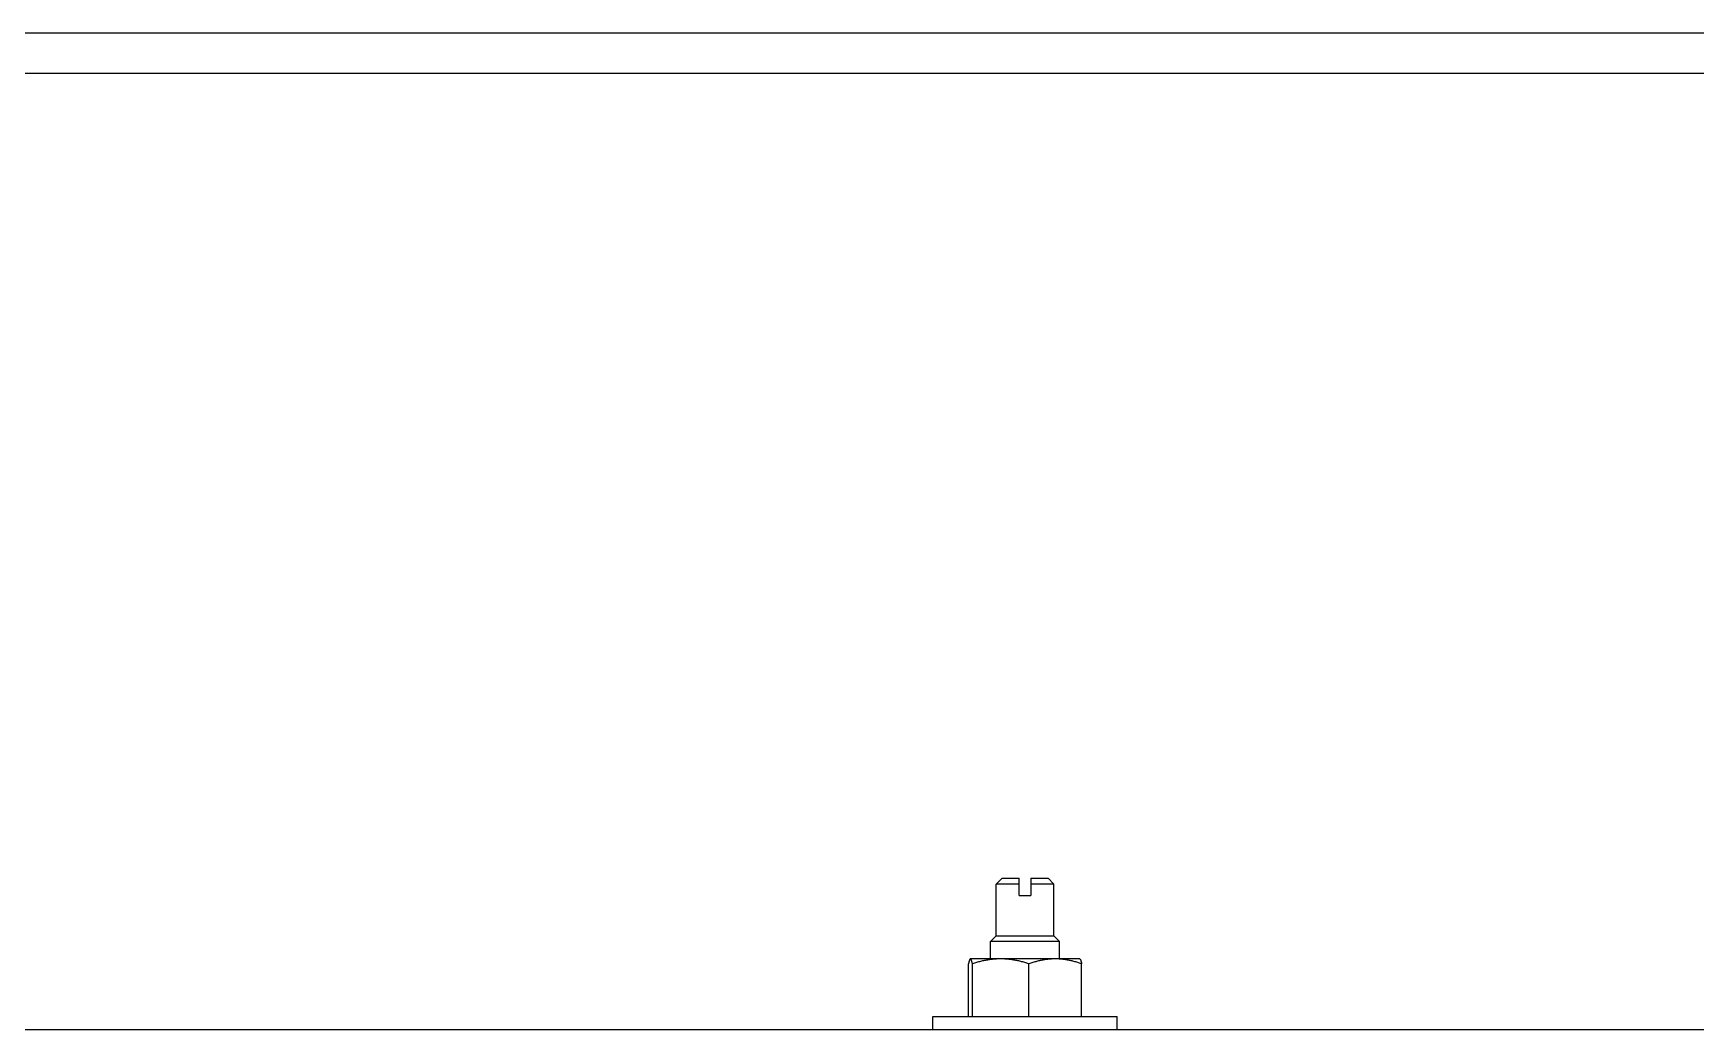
# Model space of a CAD drawing. Header units: inches. Extents: x 707 to 13003, y 909 to 9309.
# Drawn here: x 2138.8 to 2427.5, y 1725.7 to 1898.7 of the extents above; entities that cross this region are included whole.
import ezdxf

# ---------------------------------------------------------------- set-up
doc = ezdxf.new("R2010")
doc.units = ezdxf.units.IN
doc.header["$MEASUREMENT"] = 0

# ---------------------------------------------------------------- blocks, each defined once
blk = doc.blocks.new('BKM-1')
at = {"color": 2}
for p, q in [((-4, 33.3), (-5, 32.3)), ((-1, 32.3), (-5, 32.3)), ((-5, 23.3), (-5, 32.3)), ((-4, 33.3), (-1, 33.3)), ((-1, 30.3), (-1, 32.3)), ((1, 33.3), (4, 33.3)), ((1, 32.3), (1, 30.3)), ((5, 32.3), (1, 32.3)), ((4, 33.3), (5, 32.3)), ((5, 23.3), (5, 32.3)), ((-1, 30.3), (1, 30.3)), ((-5, 23.3), (-6, 22.3)), ((-5, 23.3), (5, 23.3)), ((5, 23.3), (6, 22.3)), ((6, 22.3), (-6, 22.3)), ((-6, 19.3), (-6, 22.3)), ((6, 19.3), (6, 22.3)), ((-9.82, 9.3), (-9.82, 18.45)), ((-9.5, 19.3), (-9.52, 19.29)), ((-9.48, 19.3), (-9.5, 19.3)), ((-4.24, 19.3), (-9.48, 19.3)), ((-9.15, 9.3), (-9.15, 18.45)), ((5.25, 19.3), (-4.24, 19.3)), ((0.67, 9.3), (0.67, 18.45)), ((9.5, 19.3), (5.25, 19.3)), ((9.5, 19.3), (9.52, 19.29)), ((9.82, 9.3), (9.82, 18.45)), ((-16, 9.3), (16, 9.3)), ((-16, 7), (-16, 9.3)), ((16, 7), (16, 9.3))]:
    blk.add_line(p, q, dxfattribs=at)
for points, weights in [([(-1, 32.3), (-1, 32.86), (-1, 33.3)], [1, 1.00656197997, 1]), ([(1, 33.3), (1, 32.86), (1, 32.3)], [1, 1.00656197997, 1]), ([(-9.48, 19.3), (-9.64, 19.3), (-9.82, 18.45)], [1, 1.0379548493, 1]), ([(-9.15, 18.45), (-9.33, 19.3), (-9.48, 19.3)], [1, 1.0379548493, 1]), ([(-4.24, 19.3), (-6.51, 19.3), (-9.15, 18.45)], [1, 1.0379548493, 1]), ([(0.67, 18.45), (-1.96, 19.3), (-4.24, 19.3)], [1, 1.0379548493, 1]), ([(5.25, 19.3), (3.12, 19.3), (0.67, 18.45)], [1, 1.0379548493, 1]), ([(9.82, 18.45), (7.37, 19.3), (5.25, 19.3)], [1, 1.0379548493, 1]), ([(9.52, 19.29), (9.66, 19.21), (9.82, 18.45)], [1.00749245531, 1.03374072849, 1])]:
    blk.add_rational_spline(points, weights, degree=2, dxfattribs=at)

msp = doc.modelspace()

# ---------------------------------------------------------------- linework, layer by layer
for p, q in [((5141.017, 1898.69), (1291.017, 1898.69)), ((5141.017, 1891.69), (1291.017, 1891.69)), ((5141.017, 1725.69), (1291.017, 1725.69))]:
    msp.add_line(p, q)

# ---------------------------------------------------------------- block references
msp.add_blockref('BKM-1', (2311.017, 1718.69))

doc.saveas('drawing.dxf')
